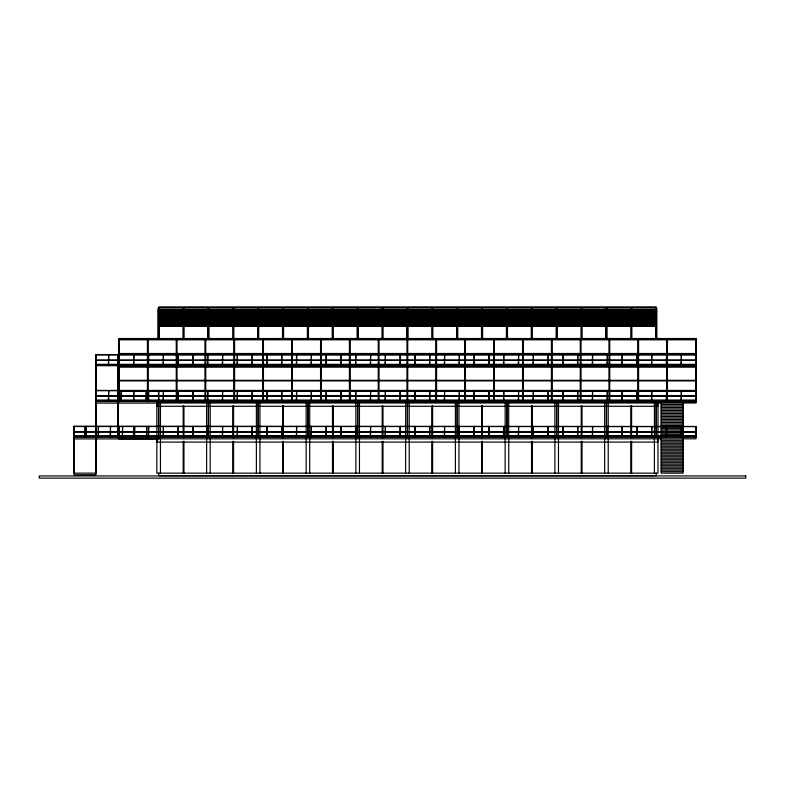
<?xml version="1.0" encoding="UTF-8"?>
<svg xmlns="http://www.w3.org/2000/svg" width="785" height="785" viewBox="0 0 785 785"><rect width="100%" height="100%" fill="white"/><g stroke="black" fill="none" stroke-linecap="round" stroke-linejoin="round"><path stroke-width="1.18" d="M158.658 307.769L656.191 307.769M208.29 338.482L208.29 308.927L208.535 338.482M307.798 338.482L307.798 308.927L308.034 338.482M357.558 338.482L357.558 308.927L357.793 338.482M457.056 338.482L457.056 308.927L457.302 338.482M506.816 338.482L506.816 308.927L507.051 338.482M606.324 338.482L606.324 308.927L606.56 338.482M656.074 308.927L656.309 338.345M158.658 309.378L656.191 309.378M656.191 309.565L158.658 309.565L158.658 306.876L656.191 306.876L656.074 338.345M158.658 310.075L656.191 310.075M158.658 310.762L656.191 310.762M158.658 311.429L656.191 311.429M158.658 312.087L656.191 312.087M158.658 312.724L656.191 312.724M158.658 313.352L656.191 313.352M158.658 313.961L656.191 313.961M158.658 314.559L656.191 314.559M158.658 315.138L656.191 315.138M158.658 315.698L656.191 315.698M158.658 316.247L656.191 316.247M158.658 316.787L656.191 316.787M158.658 317.307L656.191 317.307M158.658 317.817L656.191 317.817M158.658 318.308L656.191 318.308M158.658 318.779L656.191 318.779M158.658 319.24L656.191 319.24M158.658 319.681L656.191 319.681M158.658 320.113L656.191 320.113M158.658 320.535L656.191 320.535M158.658 320.928L656.191 320.928M158.658 321.32L656.191 321.32M158.658 321.693L656.191 321.693M158.658 322.046L656.191 322.046M158.658 322.39L656.191 322.39M158.658 322.713L656.191 322.713M158.658 323.027L656.191 323.027M158.658 323.322L656.191 323.322M158.658 323.606L656.191 323.606M158.658 323.871L656.191 323.871M158.658 324.117L656.191 324.117M158.658 324.362L656.191 324.362M158.658 324.578L656.191 324.578M158.658 324.784L656.191 324.784M158.658 324.98L656.191 324.98M158.658 325.157L656.191 325.157M158.658 325.314L656.191 325.314M158.658 325.422L656.191 325.461M158.658 325.598L656.191 325.559M158.658 325.785L656.191 325.814M158.658 325.961L656.191 325.981M158.658 326.109L656.191 326.118M118.555 338.816L696.295 338.816M118.859 339.061L696.001 339.061M118.555 339.12L119.153 339.12M695.696 339.12L696.295 339.12M118.859 339.817L696.001 339.817M118.555 353.446L119.153 353.446M695.696 353.446L696.295 353.446M118.859 353.495L696.001 353.495M118.555 354.045L696.295 354.045M696.001 354.584L95.819 354.584L95.799 473.149M119.026 354.741L118.682 365.682M696.167 354.741L695.824 365.682M95.819 354.889L696.001 354.889M95.819 360.06L696.001 360.06M95.799 360.393L696.001 360.364M95.819 364.338L696.001 364.338M95.819 364.642L696.001 364.642M118.555 365.388L119.153 365.388M695.696 365.388L696.295 365.388M118.859 365.437L696.001 365.437M95.799 365.682L696.167 365.682M118.555 365.987L696.295 365.987M118.859 367.174L696.001 367.174M118.555 380.313L696.295 380.313M118.555 380.911L696.295 380.911M95.819 390.41L696.001 390.41M119.026 390.557L118.682 401.508M696.167 390.557L695.824 401.508M95.819 390.714L696.295 390.763M118.859 390.812L696.001 390.812M118.555 391.352L696.295 391.352M95.799 395.846L696.001 395.885M95.799 396.219L696.001 396.18M95.819 400.164L696.001 400.164M95.819 400.458L696.001 400.458M118.555 401.204L119.153 401.204M695.696 401.204L696.295 401.204M118.859 401.253L696.001 401.253M95.799 401.508L696.295 401.508M158.531 401.753L696.295 401.802L696.295 338.521L118.555 338.521L118.555 401.802M158.07 402.999L696.001 402.999L696.001 338.57M95.966 403.097L158.658 403.097L158.658 401.508M661.166 404.491L683.058 404.491M661.166 405.982L683.058 405.982M156.863 406.287L657.987 406.287M661.166 407.474L683.058 407.474M661.166 408.965L683.058 408.965M661.166 410.467L683.058 410.467M661.166 411.958L683.058 411.958M661.166 413.45L683.058 413.45M661.166 414.941L683.058 414.941M661.166 416.433L683.058 416.433M661.166 417.924L683.058 417.924M661.166 419.416L683.058 419.416M661.166 420.907L683.058 420.907M661.166 422.399L683.058 422.399M661.166 423.9L683.058 423.9M661.166 425.391L683.058 425.391M73.927 426.53L696.001 426.53L73.927 426.235L73.908 473.149L96.143 473.149L96.113 354.584M661.166 426.883L683.058 426.883M661.166 428.374L683.058 428.374M661.166 429.866L683.058 429.866M661.166 431.358L683.058 431.358M73.927 431.711L696.001 432.005L73.908 432.035M661.166 432.849L683.058 432.849M661.166 434.34L683.058 434.34M661.166 435.832L683.058 435.832M73.927 435.989L696.001 435.989L73.927 436.283M73.908 437.333L696.167 437.333L696.167 426.383L695.824 437.333M118.859 438.825L696.001 438.825L696.001 437.333M74.075 438.923L158.658 438.923L158.658 437.333M661.166 440.316L683.058 440.316M661.166 441.808L683.058 441.808M156.863 442.102L657.987 442.102M661.166 443.299L683.058 443.299M661.166 444.791L683.058 444.791M661.166 446.282L683.058 446.282M661.166 447.774L683.058 447.774M661.166 449.265L683.058 449.265M661.166 450.767L683.058 450.767M661.166 452.258L683.058 452.258M661.166 453.75L683.058 453.75M661.166 455.241L683.058 455.241M661.166 456.733L683.058 456.733M661.166 458.224L683.058 458.224M661.166 459.716L683.058 459.716M661.166 461.207L683.058 461.207M661.166 462.699L683.058 462.699M661.166 464.2L683.058 464.2M661.166 465.691L683.058 465.691M661.166 467.183L683.058 467.183M661.166 468.674L683.058 468.674M661.166 470.166L683.058 470.166M661.166 471.657L683.058 471.657M695.696 338.521L695.696 401.802M683.058 402.999L683.058 437.333M683.058 438.825L683.058 473.149L661.166 473.149L661.166 438.825M681.37 365.682L681.37 354.741L681.027 365.682M681.37 401.508L681.37 390.557L681.027 401.508M681.37 437.333L681.37 426.383L681.027 437.333M667.436 338.816L667.436 401.508M667.142 338.57L667.142 401.753M666.838 338.816L666.838 401.508M666.573 365.682L666.573 354.741L666.23 365.682M666.573 401.508L666.573 390.557L666.23 401.508M666.573 437.333L666.573 426.383L666.23 437.333M661.166 402.999L661.166 437.333M657.987 402.322L657.987 473.149L156.863 473.149L156.863 402.705M657.683 402.548L657.683 405.688M657.683 438.373L657.683 441.504M656.741 339.149L656.741 308.662L655.642 308.662L655.642 339.149M656.515 308.662L656.515 338.992M656.309 401.841L656.309 437.363M656.074 401.841L656.074 437.363M656.191 473.149L656.191 475.641L158.658 475.641L158.658 473.149M655.867 308.662L655.867 338.992M654.405 402.322L654.405 473.149M651.776 365.682L651.776 354.741L651.422 365.682M651.776 401.508L651.776 390.557L651.422 401.508M651.776 437.333L651.776 426.383L651.422 437.333M638.578 338.816L638.578 401.508M638.284 338.57L638.284 401.753M637.979 338.816L637.979 401.508M636.978 365.682L636.978 354.741L636.625 365.682M636.978 401.508L636.978 390.557L636.625 401.508M636.978 437.333L636.978 426.383L636.625 437.333M631.866 339.149L631.866 308.662L630.767 308.662L630.767 339.149M631.611 405.982L631.611 437.736M631.611 441.396L631.611 473.149M631.317 405.982L631.317 437.736M631.317 441.396L631.317 473.149M631.022 405.982L631.022 437.736M631.022 441.396L631.022 473.149M622.181 365.682L622.181 354.741L621.828 365.682M622.181 401.508L622.181 390.557L621.828 401.508M622.181 437.333L622.181 426.383L621.828 437.333M609.719 338.816L609.719 401.508M609.425 338.57L609.425 401.753M609.131 338.816L609.131 401.508M608.228 402.322L608.228 473.149M607.384 365.682L607.384 354.741L607.031 365.682M607.384 401.508L607.384 390.557L607.031 401.508M607.384 437.333L607.384 426.383L607.031 437.333M606.991 339.149L606.991 308.662L605.892 308.662L605.892 339.149M606.56 401.841L606.56 437.363M606.324 401.841L606.324 437.363M604.646 402.322L604.646 473.149M592.577 365.682L592.577 354.741L592.233 365.682M592.577 401.508L592.577 390.557L592.233 401.508M592.577 437.333L592.577 426.383L592.233 437.333M582.107 339.149L582.107 308.662L581.018 308.662L581.018 339.149M581.862 405.982L581.862 437.736M581.862 441.396L581.862 473.149M581.567 405.982L581.567 437.736M581.567 441.396L581.567 473.149M581.263 405.982L581.263 437.736M581.263 441.396L581.263 473.149M580.871 338.816L580.871 401.508M580.566 338.57L580.566 401.753M580.272 338.816L580.272 401.508M577.78 365.682L577.78 354.741L577.436 365.682M577.78 401.508L577.78 390.557L577.436 401.508M577.78 437.333L577.78 426.383L577.436 437.333M562.982 365.682L562.982 354.741L562.639 365.682M562.982 401.508L562.982 390.557L562.639 401.508M562.982 437.333L562.982 426.383L562.639 437.333M558.478 402.322L558.478 473.149M557.232 339.149L557.232 308.662L556.143 308.662L556.143 339.149M556.81 338.345L556.81 308.927L556.565 338.345M556.81 401.841L556.81 437.363M556.565 401.841L556.565 437.363M554.897 402.322L554.897 473.149M552.012 338.816L552.012 401.508M551.708 338.57L551.708 401.753M551.413 338.816L551.413 401.508M548.185 365.682L548.185 354.741L547.842 365.682M548.185 401.508L548.185 390.557L547.842 401.508M548.185 437.333L548.185 426.383L547.842 437.333M533.388 365.682L533.388 354.741L533.035 365.682M533.388 401.508L533.388 390.557L533.035 401.508M533.388 437.333L533.388 426.383L533.035 437.333M532.358 339.149L532.358 308.662L531.259 308.662L531.259 339.149M532.112 405.982L532.112 437.736M532.112 441.396L532.112 473.149M531.808 405.982L531.808 437.736M531.808 441.396L531.808 473.149M531.514 405.982L531.514 437.736M531.514 441.396L531.514 473.149M523.153 338.816L523.153 401.508M522.859 338.57L522.859 401.753M522.555 338.816L522.555 401.508M518.591 365.682L518.591 354.741L518.237 365.682M518.591 401.508L518.591 390.557L518.237 401.508M518.591 437.333L518.591 426.383L518.237 437.333M508.729 402.322L508.729 473.149M507.483 339.149L507.483 308.662L506.384 308.662L506.384 339.149M507.051 401.841L507.051 437.363M506.816 401.841L506.816 437.363M505.138 402.322L505.138 473.149M503.793 365.682L503.793 354.741L503.44 365.682M503.793 401.508L503.793 390.557L503.44 401.508M503.793 437.333L503.793 426.383L503.44 437.333M494.295 338.816L494.295 401.508M494 338.57L494 401.753M493.696 338.816L493.696 401.508M488.996 365.682L488.996 354.741L488.643 365.682M488.996 401.508L488.996 390.557L488.643 401.508M488.996 437.333L488.996 426.383L488.643 437.333M482.608 339.149L482.608 308.662L481.509 308.662L481.509 339.149M482.353 405.982L482.353 437.736M482.353 441.396L482.353 473.149M482.059 405.982L482.059 437.736M482.059 441.396L482.059 473.149M481.754 405.982L481.754 437.736M481.754 441.396L481.754 473.149M474.189 365.682L474.189 354.741L473.846 365.682M474.189 401.508L474.189 390.557L473.846 401.508M474.189 437.333L474.189 426.383L473.846 437.333M465.436 338.816L465.436 401.508M465.142 338.57L465.142 401.753M464.838 338.816L464.838 401.508M459.392 365.682L459.392 354.741L459.048 365.682M459.392 401.508L459.392 390.557L459.048 401.508M459.392 437.333L459.392 426.383L459.048 437.333M458.97 402.322L458.97 473.149M457.724 339.149L457.724 308.662L456.635 308.662L456.635 339.149M457.302 401.841L457.302 437.363M457.056 401.841L457.056 437.363M455.388 402.322L455.388 473.149M444.595 365.682L444.595 354.741L444.251 365.682M444.595 401.508L444.595 390.557L444.251 401.508M444.595 437.333L444.595 426.383L444.251 437.333M436.578 338.816L436.578 401.508M436.283 338.57L436.283 401.753M435.989 338.816L435.989 401.508M432.849 339.149L432.849 308.662L431.76 308.662L431.76 339.149M432.604 405.982L432.604 437.736M432.604 441.396L432.604 473.149M432.299 405.982L432.299 437.736M432.299 441.396L432.299 473.149M432.005 405.982L432.005 437.736M432.005 441.396L432.005 473.149M429.797 365.682L429.797 354.741L429.454 365.682M429.797 401.508L429.797 390.557L429.454 401.508M429.797 437.333L429.797 426.383L429.454 437.333M415 365.682L415 354.741L414.647 365.682M415 401.508L415 390.557L414.647 401.508M415 437.333L415 426.383L414.647 437.333M409.221 402.322L409.221 473.149M407.974 339.149L407.974 308.662L406.875 308.662L406.875 339.149M407.729 338.816L407.729 401.508M407.543 338.345L407.543 308.927L407.307 338.345M407.543 401.841L407.543 437.363M407.425 338.57L407.425 401.753M407.307 401.841L407.307 437.363M407.13 338.816L407.13 401.508M405.639 402.322L405.639 473.149M400.203 365.682L400.203 354.741L399.85 365.682M400.203 401.508L400.203 390.557L399.85 401.508M400.203 437.333L400.203 426.383L399.85 437.333M385.406 365.682L385.406 354.741L385.052 365.682M385.406 401.508L385.406 390.557L385.052 401.508M385.406 437.333L385.406 426.383L385.052 437.333M383.1 339.149L383.1 308.662L382.001 308.662L382.001 339.149M382.844 405.982L382.844 437.736M382.844 441.396L382.844 473.149M382.55 405.982L382.55 437.736M382.55 441.396L382.55 473.149M382.246 405.982L382.246 437.736M382.246 441.396L382.246 473.149M378.87 338.816L378.87 401.508M378.566 338.57L378.566 401.753M378.272 338.816L378.272 401.508M370.608 365.682L370.608 354.741L370.255 365.682M370.608 401.508L370.608 390.557L370.255 401.508M370.608 437.333L370.608 426.383L370.255 437.333M359.461 402.322L359.461 473.149M358.215 339.149L358.215 308.662L357.126 308.662L357.126 339.149M357.793 401.841L357.793 437.363M357.558 401.841L357.558 437.363M355.88 402.322L355.88 473.149M355.801 365.682L355.801 354.741L355.458 365.682M355.801 401.508L355.801 390.557L355.458 401.508M355.801 437.333L355.801 426.383L355.458 437.333M350.012 338.816L350.012 401.508M349.708 338.57L349.708 401.753M349.413 338.816L349.413 401.508M341.004 365.682L341.004 354.741L340.661 365.682M341.004 401.508L341.004 390.557L340.661 401.508M341.004 437.333L341.004 426.383L340.661 437.333M333.34 339.149L333.34 308.662L332.251 308.662L332.251 339.149M333.095 405.982L333.095 437.736M333.095 441.396L333.095 473.149M332.791 405.982L332.791 437.736M332.791 441.396L332.791 473.149M332.497 405.982L332.497 437.736M332.497 441.396L332.497 473.149M326.207 365.682L326.207 354.741L325.863 365.682M326.207 401.508L326.207 390.557L325.863 401.508M326.207 437.333L326.207 426.383L325.863 437.333M321.153 338.816L321.153 401.508M320.859 338.57L320.859 401.753M320.555 338.816L320.555 401.508M311.409 365.682L311.409 354.741L311.066 365.682M311.409 401.508L311.409 390.557L311.066 401.508M311.409 437.333L311.409 426.383L311.066 437.333M309.712 402.322L309.712 473.149M308.466 339.149L308.466 308.662L307.377 308.662L307.377 339.149M308.034 401.841L308.034 437.363M307.798 401.841L307.798 437.363M306.13 402.322L306.13 473.149M296.612 365.682L296.612 354.741L296.259 365.682M296.612 401.508L296.612 390.557L296.259 401.508M296.612 437.333L296.612 426.383L296.259 437.333M292.295 338.816L292.295 401.508M292 338.57L292 401.753M291.696 338.816L291.696 401.508M283.591 339.149L283.591 308.662L282.492 308.662L282.492 339.149M283.336 405.982L283.336 437.736M283.336 441.396L283.336 473.149M283.042 405.982L283.042 437.736M283.042 441.396L283.042 473.149M282.747 405.982L282.747 437.736M282.747 441.396L282.747 473.149M281.815 365.682L281.815 354.741L281.462 365.682M281.815 401.508L281.815 390.557L281.462 401.508M281.815 437.333L281.815 426.383L281.462 437.333M267.018 365.682L267.018 354.741L266.664 365.682M267.018 401.508L267.018 390.557L266.664 401.508M267.018 437.333L267.018 426.383L266.664 437.333M263.436 338.816L263.436 401.508M263.142 338.57L263.142 401.753M262.838 338.816L262.838 401.508M259.953 402.322L259.953 473.149M258.716 339.149L258.716 308.662L257.617 308.662L257.617 339.149M258.285 338.345L258.285 308.927L258.049 338.345M258.285 401.841L258.285 437.363M258.049 401.841L258.049 437.363M256.371 402.322L256.371 473.149M252.221 365.682L252.221 354.741L251.867 365.682M252.221 401.508L252.221 390.557L251.867 401.508M252.221 437.333L252.221 426.383L251.867 437.333M237.413 365.682L237.413 354.741L237.07 365.682M237.413 401.508L237.413 390.557L237.07 401.508M237.413 437.333L237.413 426.383L237.07 437.333M234.578 338.816L234.578 401.508M234.283 338.57L234.283 401.753M233.989 338.816L233.989 401.508M233.832 339.149L233.832 308.662L232.743 308.662L232.743 339.149M233.587 405.982L233.587 437.736M233.587 441.396L233.587 473.149M233.292 405.982L233.292 437.736M233.292 441.396L233.292 473.149M232.988 405.982L232.988 437.736M232.988 441.396L232.988 473.149M222.616 365.682L222.616 354.741L222.273 365.682M222.616 401.508L222.616 390.557L222.273 401.508M222.616 437.333L222.616 426.383L222.273 437.333M210.203 402.322L210.203 473.149M208.957 339.149L208.957 308.662L207.868 308.662L207.868 339.149M208.535 401.841L208.535 437.363M208.29 401.841L208.29 437.363M207.819 365.682L207.819 354.741L207.475 365.682M207.819 401.508L207.819 390.557L207.475 401.508M207.819 437.333L207.819 426.383L207.475 437.333M206.622 402.322L206.622 473.149M205.729 338.816L205.729 401.508M205.425 338.57L205.425 401.753M205.13 338.816L205.13 401.508M193.022 365.682L193.022 354.741L192.678 365.682M193.022 401.508L193.022 390.557L192.678 401.508M193.022 437.333L193.022 426.383L192.678 437.333M184.082 339.149L184.082 308.662L182.983 308.662L182.983 339.149M183.837 405.982L183.837 437.736M183.837 441.396L183.837 473.149M183.533 405.982L183.533 437.736M183.533 441.396L183.533 473.149M183.239 405.982L183.239 437.736M183.239 441.396L183.239 473.149M178.224 365.682L178.224 354.741L177.871 365.682M178.224 401.508L178.224 390.557L177.871 401.508M178.224 437.333L178.224 426.383L177.871 437.333M176.87 338.816L176.87 401.508M176.566 338.57L176.566 401.753M176.272 338.816L176.272 401.508M163.427 365.682L163.427 354.741L163.074 365.682M163.427 401.508L163.427 390.557L163.074 401.508M163.427 437.333L163.427 426.383L163.074 437.333M160.454 402.322L160.454 473.149M159.208 339.149L159.208 308.662L158.109 308.662L158.109 339.149M158.982 308.662L158.982 339.306M158.776 338.345L158.776 308.927L158.541 338.345M158.805 390.41L158.835 401.508M158.776 401.841L158.776 437.363M158.511 390.41L158.482 401.508M158.541 401.841L158.541 437.363M158.335 308.662L158.335 338.992M157.167 403.598L157.167 405.688M157.167 438.373L157.167 441.504M148.63 365.682L148.63 354.741L148.277 365.682M148.63 401.508L148.63 390.557L148.277 401.508M148.63 437.333L148.63 426.383L148.277 437.333M148.012 338.816L148.012 401.508M147.717 338.57L147.717 401.753M147.413 338.816L147.413 401.508M146.746 437.333L146.746 426.383L146.402 437.333M146.295 401.508L146.295 390.557L145.951 401.508M134.667 437.333L134.667 426.383L134.313 437.333M133.833 365.682L133.833 354.741L133.479 365.682M133.754 401.508L133.833 390.557L133.479 401.508M133.833 437.333L133.833 426.383L133.479 437.333M122.588 437.333L122.588 426.383L122.234 437.333M121.224 401.508L121.224 390.557L120.87 401.508M119.153 338.521L119.153 401.802M119.026 437.333L119.026 426.383L118.682 437.333M118.859 338.57L118.859 401.753M118.035 437.333L118.035 354.741L117.691 437.333M118.005 354.594L117.858 437.726M117.711 354.594L117.711 436.283M110.499 437.333L110.499 426.383L110.155 437.333M108.683 365.682L108.683 354.741L108.33 365.682M108.683 401.508L108.683 390.557L108.33 401.508M98.419 437.333L98.419 426.383L98.066 437.333M95.966 365.682L95.966 437.726M95.966 438.521L95.966 474.748L74.075 474.748L74.075 437.333M86.33 437.333L86.33 426.383L85.987 437.333M85.202 437.333L85.202 426.383L84.849 437.333M74.232 426.235L74.251 473.149M745.75 475.936L39.25 475.936L39.25 478.124L745.75 478.124L745.75 475.936"/></g></svg>
